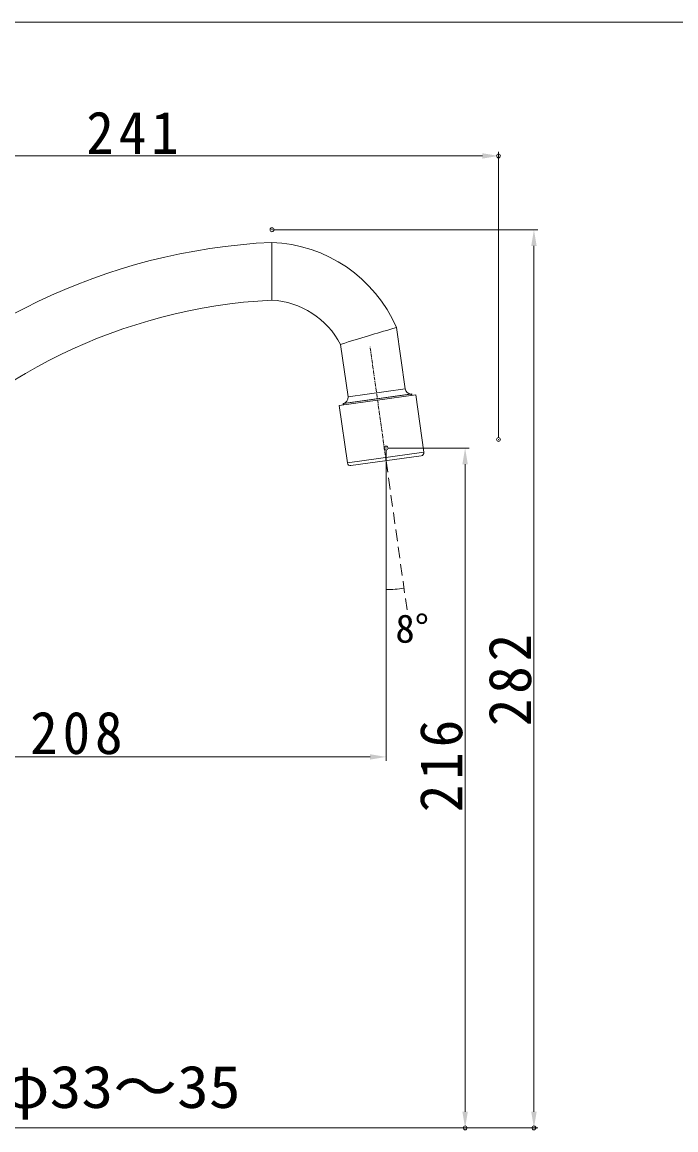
# Model space of a CAD drawing. Units: millimetres, scale not verified. Extents: x -399 to 456, y -314 to 298.
# Drawn here: x -174.5 to 28.4, y -45.6 to 298.3 of the extents above; entities that cross this region are included whole.
import ezdxf
from ezdxf.enums import TextEntityAlignment as Align

# ---------------------------------------------------------------- set-up
doc = ezdxf.new("R2010")
doc.units = ezdxf.units.MM
doc.header["$LTSCALE"] = 3
doc.header["$PDMODE"] = 32
doc.header["$PDSIZE"] = 1.2
doc.linetypes.add('DASHED1', pattern=[1.8, 1.2, -0.6])
doc.linetypes.add('USER1', pattern=[0.6, 0.375, -0.075, 0.075, -0.075])
doc.layers.add('0-0_0', color=7, linetype='Continuous', lineweight=18)
doc.styles.add('ＭＳ ゴシック', font='')
doc.styles.get('ＭＳ ゴシック').set_extended_font_data('MS Gothic')

msp = doc.modelspace()

# ---------------------------------------------------------------- linework, layer by layer
at = {"layer": '0-0_0', "lineweight": 15}
for p, q in [((455.84, 298.28), (-399.08, 298.28)), ((-26.665, 169.344), (-26.665, 258.013)), ((-262.57, 256.763), (-31.665, 256.763)), ((-96.37, 233.84), (-14.42, 233.84)), ((-15.67, 228.84), (-15.67, -39.982)), ((-61.566, 165.425), (-61.566, 68.935)), ((-60.884, 166.058), (-35.783, 166.058)), ((-37.033, 161.058), (-37.033, -39.982)), ((-66.509, 70.193), (-262.571, 70.193)), ((-239.786, -44.982), (-14.42, -44.982)), ((-239.724, -44.982), (-35.783, -44.982))]:
    msp.add_line(p, q, dxfattribs=at)
at = {"layer": '0-0_0'}
for p, q in [((-97.037, 212.305), (-97.038, 212)), ((-58.335, 203.455), (-59.49, 203.129)), ((-58.335, 203.455), (-55.661, 184.43)), ((-58.335, 203.455), (-55.661, 184.43)), ((-75.389, 198.342), (-75.679, 198.248)), ((-75.679, 198.248), (-73.387, 181.939)), ((-75.679, 198.248), (-73.387, 181.939)), ((-76.094, 179.287), (-52.328, 182.627)), ((-53.621, 182.849), (-74.912, 179.857)), ((-74.668, 179.915), (-53.872, 182.838)), ((-55.661, 184.43), (-73.387, 181.939)), ((-73.589, 161.462), (-49.822, 164.802)), ((-72.459, 160.611), (-50.674, 163.673))]:
    msp.add_line(p, q, dxfattribs=at)
at = {"layer": '0-0_0', "color": 2, "linetype": 'USER1'}
msp.add_line((-61.066, 158.58), (-66.53, 197.461), dxfattribs=at)
at = {"layer": '0-0_0', "color": 2}
for p, q in [((-53.813, 182.418), (-53.872, 182.838)), ((-74.609, 179.495), (-74.668, 179.915))]:
    msp.add_line(p, q, dxfattribs=at)
at = {"layer": '0-0_0', "linetype": 'DASHED1', "lineweight": 15}
msp.add_line((-61.566, 162.142), (-54.608, 112.628), dxfattribs=at)
at = {"layer": '0-0_0'}
for points in [[(-97.052, 229.922), (-97.05, 228.723), (-97.032, 220.963)], [(-53.621, 182.849), (-53.565, 182.453), (-53.621, 182.849)], [(-52.328, 182.627), (-49.822, 164.802), (-52.328, 182.627)], [(-76.094, 179.287), (-73.589, 161.462), (-76.094, 179.287)], [(-74.912, 179.857), (-74.856, 179.461), (-74.912, 179.857)]]:
    msp.add_lwpolyline(points, dxfattribs=at)
for centre, radius, start, end in [((-87.771, 41.202), 188.95, 92.81566, 182.63721), ((-98.671, 186.002), 43.95, 23.39826, 87.88985), ((-1523.975, 217.445), 1426.948, 359.79363, 0.14127), ((-87.771, 41.202), 171.05, 93.1057, 182.77188), ((-98.671, 186.002), 26.05, 28.04269, 86.40631), ((93.32, -336.916), 561.249, 105.79929, 106.59969), ((44.21, -172.012), 389.187, 106.60668, 107.89697), ((-53.829, 184.687), 1.85, 188, 268.68619), ((-75.219, 181.681), 1.85, 279.54872, 8), ((-50.813, 164.663), 1, 278, 8), ((-72.599, 161.601), 1, 188, 278)]:
    msp.add_arc(centre, radius, start, end, dxfattribs=at)
at = {"layer": '0-0_0', "lineweight": 15}
msp.add_arc((-61.566, 162.142), 40, 270, 278, dxfattribs=at)
at = {"layer": '0-0_0'}
for p in [(-26.665, 256.763), (-96.995, 233.84), (-26.665, 168.719), (-61.566, 166.05), (-37.033, -44.982), (-15.67, -44.982)]:
    msp.add_point(p, dxfattribs=at)
for points in [[(-31.665, 257.597), (-31.665, 255.93), (-26.665, 256.763)], [(-16.503, 228.84), (-14.836, 228.84), (-15.67, 233.84)], [(-37.866, 161.058), (-36.2, 161.058), (-37.033, 166.058)], [(-66.566, 71.019), (-66.566, 69.352), (-61.566, 70.185)], [(-37.866, -39.982), (-36.2, -39.982), (-37.033, -44.982)], [(-16.503, -39.982), (-14.836, -39.982), (-15.67, -44.982)]]:
    msp.add_solid(points, dxfattribs=at)

# ---------------------------------------------------------------- texts
at = {"layer": '0-0_0', "style": 'ＭＳ ゴシック'}
msp.add_text('8°', height=8.798, dxfattribs=at).set_placement((-58.66, 102.999), align=Align.BOTTOM_LEFT)
at = {"layer": '0-0_0', "color": 3, "style": 'ＭＳ ゴシック', "width": 1.1}
msp.add_text('取付穴φ33～35', height=13.2, dxfattribs=at).set_placement((-240.451, -42.754), align=Align.BOTTOM_LEFT)
at = {"layer": '0-0_0', "color": 3, "char_height": 13.2, "attachment_point": 7, "style": 'ＭＳ ゴシック'}
for s, insert in [('\\T1.18;\\W0.95;241', (-154.618, 257.388)), ('\\T1.18;\\W0.95;208', (-172.04, 70.876))]:
    msp.add_mtext(s, dxfattribs=dict(at, insert=insert))
at = {"layer": '0-0_0', "color": 3, "char_height": 13.2, "attachment_point": 7, "rotation": 90, "style": 'ＭＳ ゴシック'}
for s, insert in [('\\T1.18;\\W0.95;282', (-16.352, 79.718)), ('\\T1.18;\\W0.95;216', (-37.715, 53.038))]:
    msp.add_mtext(s, dxfattribs=dict(at, insert=insert))

doc.saveas('drawing.dxf')
